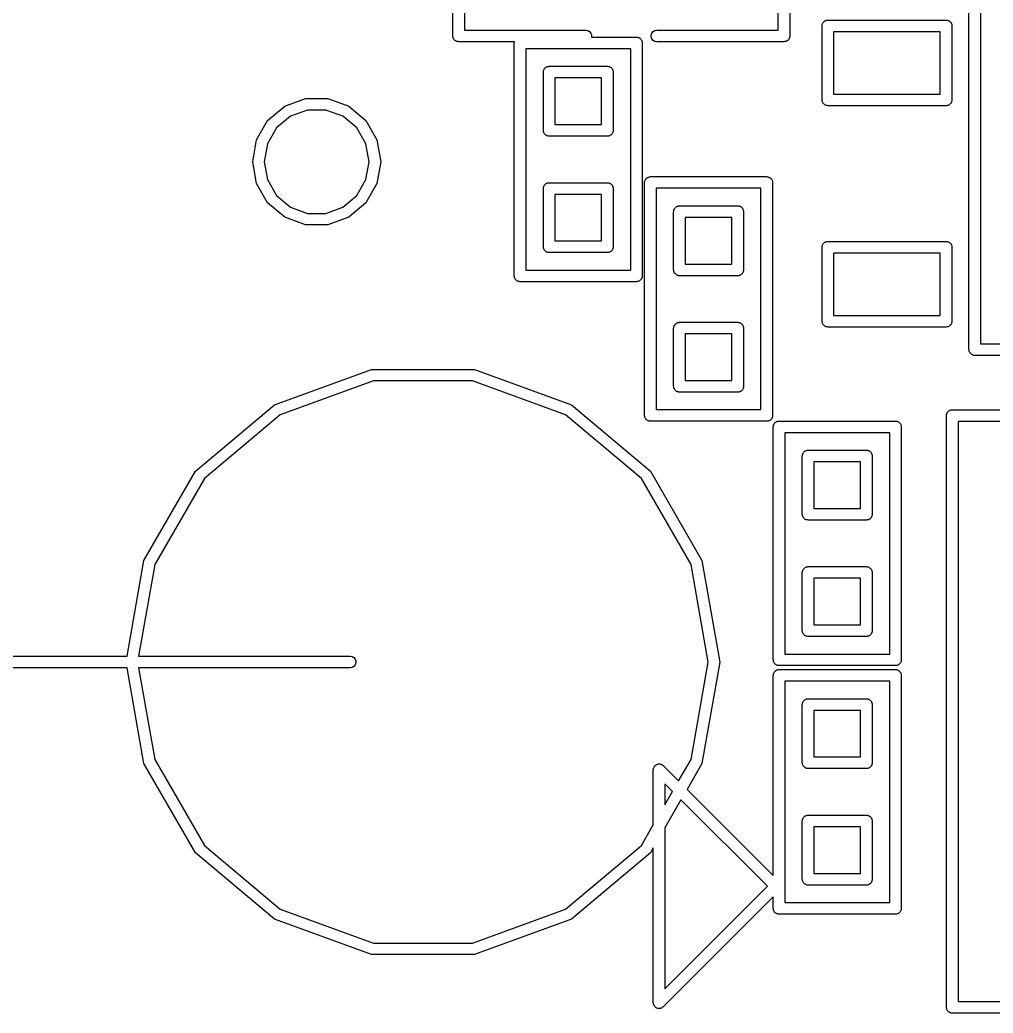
# Model space of a CAD drawing. Extents: x 105.1 to 166.9, y -128.1 to -71.6.
# Drawn here: x 115.16 to 123.52, y -128.13 to -119.6 of the extents above; entities that cross this region are included whole.
import ezdxf

# ---------------------------------------------------------------- set-up
doc = ezdxf.new("R2010")
doc.units = 0
doc.header["$MEASUREMENT"] = 0
doc.layers.add('BLACK', color=7, linetype='CONTINUOUS')

msp = doc.modelspace()

# ---------------------------------------------------------------- linework, layer by layer
at = {"layer": 'Black'}
for p, q in [((118.878, -119.74), (118.878, -118.445)), ((118.978, -118.495), (118.978, -119.69)), ((121.672, -119.69), (121.672, -118.495)), ((121.772, -118.445), (121.772, -119.74)), ((123.31, -122.432), (123.31, -119.41)), ((123.41, -119.46), (123.41, -122.382)), ((122.051, -119.636), (122.053, -119.633)), ((122.053, -119.633), (122.055, -119.629)), ((122.055, -119.629), (122.058, -119.625)), ((122.058, -119.625), (122.06, -119.621)), ((122.06, -119.621), (122.063, -119.619)), ((122.063, -119.619), (122.066, -119.615)), ((122.066, -119.615), (122.07, -119.613)), ((122.07, -119.613), (122.073, -119.61)), ((122.073, -119.61), (122.077, -119.609)), ((122.077, -119.609), (122.081, -119.607)), ((122.081, -119.607), (122.085, -119.606)), ((122.085, -119.606), (122.09, -119.604)), ((122.09, -119.604), (122.094, -119.604)), ((122.094, -119.604), (122.098, -119.604)), ((122.098, -119.604), (123.114, -119.604)), ((123.114, -119.604), (123.119, -119.604)), ((123.119, -119.604), (123.123, -119.604)), ((123.123, -119.604), (123.127, -119.606)), ((123.127, -119.606), (123.131, -119.607)), ((123.131, -119.607), (123.135, -119.609)), ((123.135, -119.609), (123.139, -119.61)), ((123.139, -119.61), (123.143, -119.613)), ((123.143, -119.613), (123.146, -119.615)), ((123.146, -119.615), (123.149, -119.619)), ((123.149, -119.619), (123.153, -119.621)), ((123.153, -119.621), (123.155, -119.625)), ((123.155, -119.625), (123.158, -119.629)), ((123.158, -119.629), (123.159, -119.633)), ((123.159, -119.633), (123.161, -119.636)), ((118.978, -119.69), (120.02, -119.69)), ((120.02, -119.69), (120.037, -119.693)), ((120.037, -119.693), (120.052, -119.702)), ((120.052, -119.702), (120.063, -119.715)), ((120.063, -119.715), (120.069, -119.731)), ((120.58, -119.731), (120.586, -119.715)), ((120.586, -119.715), (120.597, -119.702)), ((120.597, -119.702), (120.612, -119.693)), ((120.612, -119.693), (120.63, -119.69)), ((120.63, -119.69), (121.672, -119.69)), ((122.048, -119.654), (122.049, -119.649)), ((122.048, -120.289), (122.048, -119.654)), ((122.049, -119.645), (122.05, -119.641)), ((122.049, -119.649), (122.049, -119.645)), ((122.05, -119.641), (122.051, -119.636)), ((122.148, -119.704), (122.148, -120.239)), ((123.064, -119.704), (122.148, -119.704)), ((123.064, -120.239), (123.064, -119.704)), ((123.161, -119.636), (123.162, -119.641)), ((123.162, -119.641), (123.163, -119.645)), ((123.163, -119.645), (123.163, -119.649)), ((123.163, -119.649), (123.164, -119.654)), ((123.164, -119.654), (123.164, -120.289)), ((118.879, -119.744), (118.878, -119.74)), ((118.879, -119.749), (118.879, -119.744)), ((118.88, -119.753), (118.879, -119.749)), ((118.881, -119.757), (118.88, -119.753)), ((118.883, -119.761), (118.881, -119.757)), ((118.884, -119.765), (118.883, -119.761)), ((118.887, -119.768), (118.884, -119.765)), ((118.889, -119.772), (118.887, -119.768)), ((118.893, -119.775), (118.889, -119.772)), ((118.896, -119.778), (118.893, -119.775)), ((118.899, -119.78), (118.896, -119.778)), ((118.903, -119.783), (118.899, -119.78)), ((118.907, -119.785), (118.903, -119.783)), ((118.911, -119.787), (118.907, -119.785)), ((118.915, -119.788), (118.911, -119.787)), ((118.919, -119.789), (118.915, -119.788)), ((118.923, -119.789), (118.919, -119.789)), ((118.928, -119.79), (118.923, -119.789)), ((119.407, -119.79), (118.928, -119.79)), ((119.405, -119.8), (119.406, -119.796)), ((119.405, -121.8), (119.405, -119.8)), ((119.406, -119.791), (119.407, -119.79)), ((119.406, -119.796), (119.406, -119.791)), ((120.069, -119.731), (120.069, -119.749)), ((120.069, -119.749), (120.069, -119.75)), ((120.069, -119.75), (120.455, -119.75)), ((120.455, -119.75), (120.459, -119.751)), ((120.459, -119.751), (120.464, -119.751)), ((120.464, -119.751), (120.468, -119.752)), ((120.468, -119.752), (120.472, -119.753)), ((120.472, -119.753), (120.476, -119.755)), ((120.476, -119.755), (120.48, -119.757)), ((120.48, -119.757), (120.483, -119.76)), ((120.483, -119.76), (120.487, -119.762)), ((120.487, -119.762), (120.49, -119.765)), ((120.49, -119.765), (120.493, -119.768)), ((120.493, -119.768), (120.496, -119.772)), ((120.496, -119.772), (120.498, -119.775)), ((120.498, -119.775), (120.5, -119.779)), ((120.5, -119.779), (120.502, -119.783)), ((120.502, -119.783), (120.503, -119.787)), ((120.503, -119.787), (120.504, -119.791)), ((120.504, -119.791), (120.504, -119.796)), ((120.504, -119.796), (120.505, -119.8)), ((120.505, -119.8), (120.505, -121.8)), ((120.58, -119.749), (120.58, -119.731)), ((120.586, -119.765), (120.58, -119.749)), ((120.597, -119.778), (120.586, -119.765)), ((120.612, -119.787), (120.597, -119.778)), ((120.63, -119.79), (120.612, -119.787)), ((121.722, -119.79), (120.63, -119.79)), ((121.726, -119.789), (121.722, -119.79)), ((121.73, -119.789), (121.726, -119.789)), ((121.735, -119.788), (121.73, -119.789)), ((121.739, -119.787), (121.735, -119.788)), ((121.743, -119.785), (121.739, -119.787)), ((121.747, -119.783), (121.743, -119.785)), ((121.75, -119.78), (121.747, -119.783)), ((121.754, -119.778), (121.75, -119.78)), ((121.757, -119.775), (121.754, -119.778)), ((121.76, -119.772), (121.757, -119.775)), ((121.762, -119.768), (121.76, -119.772)), ((121.765, -119.765), (121.762, -119.768)), ((121.767, -119.761), (121.765, -119.765)), ((121.769, -119.757), (121.767, -119.761)), ((121.77, -119.753), (121.769, -119.757)), ((121.771, -119.749), (121.77, -119.753)), ((121.772, -119.74), (121.771, -119.744)), ((121.771, -119.744), (121.771, -119.749)), ((119.505, -119.85), (119.505, -121.75)), ((120.405, -119.85), (119.505, -119.85)), ((120.405, -121.75), (120.405, -119.85)), ((119.655, -120.05), (119.656, -120.046)), ((119.655, -120.55), (119.655, -120.05)), ((119.656, -120.041), (119.657, -120.037)), ((119.656, -120.046), (119.656, -120.041)), ((119.657, -120.037), (119.658, -120.033)), ((119.658, -120.033), (119.66, -120.029)), ((119.66, -120.029), (119.662, -120.025)), ((119.662, -120.025), (119.665, -120.022)), ((119.665, -120.022), (119.667, -120.018)), ((119.667, -120.018), (119.67, -120.015)), ((119.67, -120.015), (119.673, -120.012)), ((119.673, -120.012), (119.677, -120.01)), ((119.677, -120.01), (119.68, -120.007)), ((119.68, -120.007), (119.684, -120.005)), ((119.684, -120.005), (119.688, -120.003)), ((119.688, -120.003), (119.692, -120.002)), ((119.692, -120.002), (119.697, -120.001)), ((119.697, -120.001), (119.701, -120.001)), ((119.701, -120.001), (119.705, -120)), ((119.705, -120), (120.205, -120)), ((120.205, -120), (120.21, -120.001)), ((120.21, -120.001), (120.214, -120.001)), ((120.214, -120.001), (120.218, -120.002)), ((120.218, -120.002), (120.222, -120.003)), ((120.222, -120.003), (120.226, -120.005)), ((120.226, -120.005), (120.23, -120.007)), ((120.23, -120.007), (120.234, -120.01)), ((120.234, -120.01), (120.237, -120.012)), ((120.237, -120.012), (120.24, -120.015)), ((120.24, -120.015), (120.244, -120.018)), ((120.244, -120.018), (120.246, -120.022)), ((120.246, -120.022), (120.249, -120.025)), ((120.249, -120.025), (120.25, -120.029)), ((120.25, -120.029), (120.252, -120.033)), ((120.252, -120.033), (120.253, -120.037)), ((120.253, -120.037), (120.254, -120.041)), ((120.254, -120.041), (120.254, -120.046)), ((120.254, -120.046), (120.255, -120.05)), ((120.255, -120.05), (120.255, -120.55)), ((119.755, -120.1), (119.755, -120.5)), ((120.155, -120.1), (119.755, -120.1)), ((120.155, -120.5), (120.155, -120.1)), ((117.434, -120.343), (117.613, -120.278)), ((117.613, -120.278), (117.804, -120.278)), ((117.804, -120.278), (117.984, -120.343)), ((122.049, -120.293), (122.048, -120.289)), ((122.049, -120.297), (122.049, -120.293)), ((122.05, -120.301), (122.049, -120.297)), ((122.051, -120.306), (122.05, -120.301)), ((122.053, -120.309), (122.051, -120.306)), ((122.055, -120.314), (122.053, -120.309)), ((122.058, -120.317), (122.055, -120.314)), ((122.148, -120.239), (123.064, -120.239)), ((123.158, -120.314), (123.155, -120.317)), ((123.159, -120.309), (123.158, -120.314)), ((123.161, -120.306), (123.159, -120.309)), ((123.162, -120.301), (123.161, -120.306)), ((123.163, -120.297), (123.162, -120.301)), ((123.164, -120.289), (123.163, -120.293)), ((123.163, -120.293), (123.163, -120.297)), ((117.287, -120.466), (117.434, -120.343)), ((117.63, -120.376), (117.484, -120.43)), ((117.787, -120.376), (117.63, -120.376)), ((117.934, -120.43), (117.787, -120.376)), ((117.984, -120.343), (118.13, -120.466)), ((122.06, -120.321), (122.058, -120.317)), ((122.063, -120.324), (122.06, -120.321)), ((122.066, -120.327), (122.063, -120.324)), ((122.07, -120.329), (122.066, -120.327)), ((122.073, -120.332), (122.07, -120.329)), ((122.077, -120.333), (122.073, -120.332)), ((122.081, -120.336), (122.077, -120.333)), ((122.085, -120.336), (122.081, -120.336)), ((122.09, -120.338), (122.085, -120.336)), ((122.094, -120.338), (122.09, -120.338)), ((122.098, -120.339), (122.094, -120.338)), ((123.114, -120.339), (122.098, -120.339)), ((123.119, -120.338), (123.114, -120.339)), ((123.123, -120.338), (123.119, -120.338)), ((123.127, -120.336), (123.123, -120.338)), ((123.131, -120.336), (123.127, -120.336)), ((123.135, -120.333), (123.131, -120.336)), ((123.139, -120.332), (123.135, -120.333)), ((123.143, -120.329), (123.139, -120.332)), ((123.146, -120.327), (123.143, -120.329)), ((123.149, -120.324), (123.146, -120.327)), ((123.153, -120.321), (123.149, -120.324)), ((123.155, -120.317), (123.153, -120.321)), ((117.192, -120.631), (117.287, -120.466)), ((117.484, -120.43), (117.364, -120.53)), ((118.053, -120.53), (117.934, -120.43)), ((118.13, -120.466), (118.225, -120.631)), ((117.364, -120.53), (117.286, -120.666)), ((118.131, -120.666), (118.053, -120.53)), ((119.656, -120.554), (119.655, -120.55)), ((119.656, -120.559), (119.656, -120.554)), ((119.657, -120.563), (119.656, -120.559)), ((119.658, -120.567), (119.657, -120.563)), ((119.66, -120.571), (119.658, -120.567)), ((119.662, -120.575), (119.66, -120.571)), ((119.755, -120.5), (120.155, -120.5)), ((120.25, -120.571), (120.249, -120.575)), ((120.252, -120.567), (120.25, -120.571)), ((120.253, -120.563), (120.252, -120.567)), ((120.254, -120.559), (120.253, -120.563)), ((120.255, -120.55), (120.254, -120.554)), ((120.254, -120.554), (120.254, -120.559)), ((117.159, -120.82), (117.192, -120.631)), ((118.225, -120.631), (118.259, -120.82)), ((119.665, -120.579), (119.662, -120.575)), ((119.667, -120.582), (119.665, -120.579)), ((119.67, -120.585), (119.667, -120.582)), ((119.673, -120.588), (119.67, -120.585)), ((119.677, -120.591), (119.673, -120.588)), ((119.68, -120.593), (119.677, -120.591)), ((119.684, -120.595), (119.68, -120.593)), ((119.688, -120.597), (119.684, -120.595)), ((119.692, -120.598), (119.688, -120.597)), ((119.697, -120.599), (119.692, -120.598)), ((119.701, -120.599), (119.697, -120.599)), ((119.705, -120.6), (119.701, -120.599)), ((120.205, -120.6), (119.705, -120.6)), ((120.21, -120.599), (120.205, -120.6)), ((120.214, -120.599), (120.21, -120.599)), ((120.218, -120.598), (120.214, -120.599)), ((120.222, -120.597), (120.218, -120.598)), ((120.226, -120.595), (120.222, -120.597)), ((120.23, -120.593), (120.226, -120.595)), ((120.234, -120.591), (120.23, -120.593)), ((120.237, -120.588), (120.234, -120.591)), ((120.24, -120.585), (120.237, -120.588)), ((120.244, -120.582), (120.24, -120.585)), ((120.246, -120.579), (120.244, -120.582)), ((120.249, -120.575), (120.246, -120.579)), ((117.286, -120.666), (117.259, -120.82)), ((118.159, -120.82), (118.131, -120.666)), ((117.192, -121.008), (117.159, -120.82)), ((117.259, -120.82), (117.286, -120.973)), ((118.131, -120.973), (118.159, -120.82)), ((118.259, -120.82), (118.225, -121.008)), ((117.286, -120.973), (117.364, -121.109)), ((118.053, -121.109), (118.131, -120.973)), ((120.525, -120.99), (120.527, -120.986)), ((120.525, -120.994), (120.525, -120.99)), ((120.525, -120.998), (120.525, -120.994)), ((120.525, -122.998), (120.525, -120.998)), ((120.527, -120.986), (120.528, -120.981)), ((120.528, -120.981), (120.53, -120.978)), ((120.53, -120.978), (120.531, -120.973)), ((120.531, -120.973), (120.534, -120.97)), ((120.534, -120.97), (120.536, -120.966)), ((120.536, -120.966), (120.54, -120.963)), ((120.54, -120.963), (120.542, -120.96)), ((120.542, -120.96), (120.546, -120.958)), ((120.546, -120.958), (120.55, -120.955)), ((120.55, -120.955), (120.554, -120.954)), ((120.554, -120.954), (120.558, -120.951)), ((120.558, -120.951), (120.562, -120.951)), ((120.562, -120.951), (120.566, -120.949)), ((120.566, -120.949), (120.57, -120.949)), ((120.57, -120.949), (120.575, -120.948)), ((120.575, -120.948), (121.574, -120.948)), ((121.574, -120.948), (121.579, -120.949)), ((121.579, -120.949), (121.583, -120.949)), ((121.583, -120.949), (121.587, -120.951)), ((121.587, -120.951), (121.591, -120.951)), ((121.591, -120.951), (121.595, -120.954)), ((121.595, -120.954), (121.599, -120.955)), ((121.599, -120.955), (121.603, -120.958)), ((121.603, -120.958), (121.606, -120.96)), ((121.606, -120.96), (121.609, -120.963)), ((121.609, -120.963), (121.613, -120.966)), ((121.613, -120.966), (121.615, -120.97)), ((121.615, -120.97), (121.618, -120.973)), ((121.618, -120.973), (121.619, -120.978)), ((121.619, -120.978), (121.621, -120.981)), ((121.621, -120.981), (121.622, -120.986)), ((121.622, -120.986), (121.624, -120.99)), ((121.624, -120.99), (121.624, -120.994)), ((121.624, -120.994), (121.624, -120.998)), ((121.624, -120.998), (121.624, -122.998)), ((117.287, -121.173), (117.192, -121.008)), ((118.225, -121.008), (118.13, -121.173)), ((119.655, -121.05), (119.656, -121.046)), ((119.655, -121.55), (119.655, -121.05)), ((119.656, -121.041), (119.657, -121.037)), ((119.656, -121.046), (119.656, -121.041)), ((119.657, -121.037), (119.658, -121.033)), ((119.658, -121.033), (119.66, -121.029)), ((119.66, -121.029), (119.662, -121.025)), ((119.662, -121.025), (119.665, -121.022)), ((119.665, -121.022), (119.667, -121.018)), ((119.667, -121.018), (119.67, -121.015)), ((119.67, -121.015), (119.673, -121.012)), ((119.673, -121.012), (119.677, -121.009)), ((119.677, -121.009), (119.68, -121.007)), ((119.68, -121.007), (119.684, -121.005)), ((119.684, -121.005), (119.688, -121.003)), ((119.688, -121.003), (119.692, -121.002)), ((119.692, -121.002), (119.697, -121.001)), ((119.697, -121.001), (119.701, -121.001)), ((119.701, -121.001), (119.705, -121)), ((119.705, -121), (120.205, -121)), ((120.205, -121), (120.21, -121.001)), ((120.21, -121.001), (120.214, -121.001)), ((120.214, -121.001), (120.218, -121.002)), ((120.218, -121.002), (120.222, -121.003)), ((120.222, -121.003), (120.226, -121.005)), ((120.226, -121.005), (120.23, -121.007)), ((120.23, -121.007), (120.234, -121.009)), ((120.234, -121.009), (120.237, -121.012)), ((120.237, -121.012), (120.24, -121.015)), ((120.24, -121.015), (120.244, -121.018)), ((120.244, -121.018), (120.246, -121.022)), ((120.246, -121.022), (120.249, -121.025)), ((120.249, -121.025), (120.25, -121.029)), ((120.25, -121.029), (120.252, -121.033)), ((120.252, -121.033), (120.253, -121.037)), ((120.253, -121.037), (120.254, -121.041)), ((120.254, -121.041), (120.254, -121.046)), ((120.254, -121.046), (120.255, -121.05)), ((120.255, -121.05), (120.255, -121.55)), ((120.625, -121.048), (120.625, -122.948)), ((121.524, -121.048), (120.625, -121.048)), ((121.524, -122.948), (121.524, -121.048)), ((117.364, -121.109), (117.484, -121.209)), ((117.934, -121.209), (118.053, -121.109)), ((119.755, -121.1), (119.755, -121.5)), ((120.155, -121.1), (119.755, -121.1)), ((120.155, -121.5), (120.155, -121.1)), ((117.434, -121.296), (117.287, -121.173)), ((117.484, -121.209), (117.63, -121.263)), ((117.787, -121.263), (117.934, -121.209)), ((118.13, -121.173), (117.984, -121.296)), ((120.774, -121.249), (120.775, -121.244)), ((120.774, -121.749), (120.774, -121.249)), ((120.775, -121.24), (120.777, -121.236)), ((120.775, -121.244), (120.775, -121.24)), ((120.777, -121.231), (120.78, -121.228)), ((120.777, -121.236), (120.777, -121.231)), ((120.78, -121.228), (120.781, -121.224)), ((120.781, -121.224), (120.784, -121.22)), ((120.784, -121.22), (120.786, -121.216)), ((120.786, -121.216), (120.79, -121.214)), ((120.79, -121.214), (120.792, -121.21)), ((120.792, -121.21), (120.796, -121.208)), ((120.796, -121.208), (120.799, -121.205)), ((120.799, -121.205), (120.804, -121.204)), ((120.804, -121.204), (120.807, -121.202)), ((120.807, -121.202), (120.812, -121.201)), ((120.812, -121.201), (120.816, -121.199)), ((120.816, -121.199), (120.82, -121.199)), ((120.82, -121.199), (120.824, -121.199)), ((120.824, -121.199), (121.324, -121.199)), ((121.324, -121.199), (121.329, -121.199)), ((121.329, -121.199), (121.333, -121.199)), ((121.333, -121.199), (121.337, -121.201)), ((121.337, -121.201), (121.342, -121.202)), ((121.342, -121.202), (121.345, -121.204)), ((121.345, -121.204), (121.349, -121.205)), ((121.349, -121.205), (121.353, -121.208)), ((121.353, -121.208), (121.357, -121.21)), ((121.357, -121.21), (121.359, -121.214)), ((121.359, -121.214), (121.363, -121.216)), ((121.363, -121.216), (121.365, -121.22)), ((121.365, -121.22), (121.368, -121.224)), ((121.368, -121.224), (121.369, -121.228)), ((121.369, -121.228), (121.371, -121.231)), ((121.371, -121.231), (121.372, -121.236)), ((121.372, -121.236), (121.374, -121.24)), ((121.374, -121.24), (121.374, -121.244)), ((121.374, -121.244), (121.374, -121.249)), ((121.374, -121.249), (121.374, -121.749)), ((117.613, -121.361), (117.434, -121.296)), ((117.63, -121.263), (117.787, -121.263)), ((117.984, -121.296), (117.804, -121.361)), ((120.874, -121.299), (120.874, -121.699)), ((121.274, -121.299), (120.874, -121.299)), ((121.274, -121.699), (121.274, -121.299)), ((117.804, -121.361), (117.613, -121.361)), ((119.755, -121.5), (120.155, -121.5)), ((122.073, -121.51), (122.077, -121.509)), ((122.077, -121.509), (122.081, -121.507)), ((122.081, -121.507), (122.085, -121.506)), ((122.085, -121.506), (122.09, -121.504)), ((122.09, -121.504), (122.094, -121.504)), ((122.094, -121.504), (122.098, -121.504)), ((122.098, -121.504), (123.114, -121.504)), ((123.114, -121.504), (123.119, -121.504)), ((123.119, -121.504), (123.123, -121.504)), ((123.123, -121.504), (123.127, -121.506)), ((123.127, -121.506), (123.131, -121.507)), ((123.131, -121.507), (123.135, -121.509)), ((123.135, -121.509), (123.139, -121.51)), ((119.656, -121.554), (119.655, -121.55)), ((119.656, -121.559), (119.656, -121.554)), ((119.657, -121.563), (119.656, -121.559)), ((119.658, -121.567), (119.657, -121.563)), ((119.66, -121.571), (119.658, -121.567)), ((119.662, -121.575), (119.66, -121.571)), ((119.665, -121.578), (119.662, -121.575)), ((119.667, -121.582), (119.665, -121.578)), ((119.67, -121.585), (119.667, -121.582)), ((119.673, -121.588), (119.67, -121.585)), ((119.677, -121.59), (119.673, -121.588)), ((119.68, -121.593), (119.677, -121.59)), ((119.684, -121.595), (119.68, -121.593)), ((119.688, -121.597), (119.684, -121.595)), ((120.226, -121.595), (120.222, -121.597)), ((120.23, -121.593), (120.226, -121.595)), ((120.234, -121.59), (120.23, -121.593)), ((120.237, -121.588), (120.234, -121.59)), ((120.24, -121.585), (120.237, -121.588)), ((120.244, -121.582), (120.24, -121.585)), ((120.246, -121.578), (120.244, -121.582)), ((120.249, -121.575), (120.246, -121.578)), ((120.25, -121.571), (120.249, -121.575)), ((120.252, -121.567), (120.25, -121.571)), ((120.253, -121.563), (120.252, -121.567)), ((120.254, -121.559), (120.253, -121.563)), ((120.255, -121.55), (120.254, -121.554)), ((120.254, -121.554), (120.254, -121.559)), ((122.048, -121.554), (122.049, -121.549)), ((122.048, -122.189), (122.048, -121.554)), ((122.049, -121.545), (122.05, -121.541)), ((122.049, -121.549), (122.049, -121.545)), ((122.05, -121.541), (122.051, -121.537)), ((122.051, -121.537), (122.053, -121.533)), ((122.053, -121.533), (122.055, -121.529)), ((122.055, -121.529), (122.058, -121.525)), ((122.058, -121.525), (122.06, -121.521)), ((122.06, -121.521), (122.063, -121.519)), ((122.063, -121.519), (122.066, -121.515)), ((122.066, -121.515), (122.07, -121.513)), ((122.07, -121.513), (122.073, -121.51)), ((123.139, -121.51), (123.143, -121.513)), ((123.143, -121.513), (123.146, -121.515)), ((123.146, -121.515), (123.149, -121.519)), ((123.149, -121.519), (123.153, -121.521)), ((123.153, -121.521), (123.155, -121.525)), ((123.155, -121.525), (123.158, -121.529)), ((123.158, -121.529), (123.159, -121.533)), ((123.159, -121.533), (123.161, -121.537)), ((123.161, -121.537), (123.162, -121.541)), ((123.162, -121.541), (123.163, -121.545)), ((123.163, -121.545), (123.163, -121.549)), ((123.163, -121.549), (123.164, -121.554)), ((123.164, -121.554), (123.164, -122.189)), ((119.692, -121.598), (119.688, -121.597)), ((119.697, -121.599), (119.692, -121.598)), ((119.701, -121.599), (119.697, -121.599)), ((119.705, -121.6), (119.701, -121.599)), ((120.205, -121.6), (119.705, -121.6)), ((120.21, -121.599), (120.205, -121.6)), ((120.214, -121.599), (120.21, -121.599)), ((120.218, -121.598), (120.214, -121.599)), ((120.222, -121.597), (120.218, -121.598)), ((122.148, -121.604), (122.148, -122.139)), ((123.064, -121.604), (122.148, -121.604)), ((123.064, -122.139), (123.064, -121.604)), ((119.505, -121.75), (120.405, -121.75)), ((120.775, -121.753), (120.774, -121.749)), ((120.775, -121.757), (120.775, -121.753)), ((120.777, -121.761), (120.775, -121.757)), ((120.777, -121.766), (120.777, -121.761)), ((120.874, -121.699), (121.274, -121.699)), ((121.372, -121.761), (121.371, -121.766)), ((121.374, -121.757), (121.372, -121.761)), ((121.374, -121.749), (121.374, -121.753)), ((121.374, -121.753), (121.374, -121.757)), ((119.406, -121.804), (119.405, -121.8)), ((119.406, -121.809), (119.406, -121.804)), ((119.408, -121.813), (119.406, -121.809)), ((119.408, -121.817), (119.408, -121.813)), ((119.411, -121.821), (119.408, -121.817)), ((119.412, -121.825), (119.411, -121.821)), ((119.415, -121.828), (119.412, -121.825)), ((119.417, -121.832), (119.415, -121.828)), ((119.42, -121.835), (119.417, -121.832)), ((119.423, -121.838), (119.42, -121.835)), ((119.427, -121.841), (119.423, -121.838)), ((119.43, -121.843), (119.427, -121.841)), ((119.434, -121.845), (119.43, -121.843)), ((119.438, -121.847), (119.434, -121.845)), ((119.443, -121.848), (119.438, -121.847)), ((119.447, -121.849), (119.443, -121.848)), ((119.451, -121.849), (119.447, -121.849)), ((119.455, -121.85), (119.451, -121.849)), ((120.455, -121.85), (119.455, -121.85)), ((120.459, -121.849), (120.455, -121.85)), ((120.464, -121.849), (120.459, -121.849)), ((120.468, -121.848), (120.464, -121.849)), ((120.472, -121.847), (120.468, -121.848)), ((120.476, -121.845), (120.472, -121.847)), ((120.48, -121.843), (120.476, -121.845)), ((120.483, -121.841), (120.48, -121.843)), ((120.487, -121.838), (120.483, -121.841)), ((120.49, -121.835), (120.487, -121.838)), ((120.493, -121.832), (120.49, -121.835)), ((120.496, -121.828), (120.493, -121.832)), ((120.498, -121.825), (120.496, -121.828)), ((120.5, -121.821), (120.498, -121.825)), ((120.502, -121.817), (120.5, -121.821)), ((120.503, -121.813), (120.502, -121.817)), ((120.504, -121.809), (120.503, -121.813)), ((120.505, -121.8), (120.504, -121.804)), ((120.504, -121.804), (120.504, -121.809)), ((120.78, -121.769), (120.777, -121.766)), ((120.781, -121.774), (120.78, -121.769)), ((120.784, -121.777), (120.781, -121.774)), ((120.786, -121.781), (120.784, -121.777)), ((120.79, -121.783), (120.786, -121.781)), ((120.792, -121.787), (120.79, -121.783)), ((120.796, -121.789), (120.792, -121.787)), ((120.799, -121.792), (120.796, -121.789)), ((120.804, -121.793), (120.799, -121.792)), ((120.807, -121.796), (120.804, -121.793)), ((120.812, -121.796), (120.807, -121.796)), ((120.816, -121.798), (120.812, -121.796)), ((120.82, -121.798), (120.816, -121.798)), ((120.824, -121.799), (120.82, -121.798)), ((121.324, -121.799), (120.824, -121.799)), ((121.329, -121.798), (121.324, -121.799)), ((121.333, -121.798), (121.329, -121.798)), ((121.337, -121.796), (121.333, -121.798)), ((121.342, -121.796), (121.337, -121.796)), ((121.345, -121.793), (121.342, -121.796)), ((121.349, -121.792), (121.345, -121.793)), ((121.353, -121.789), (121.349, -121.792)), ((121.357, -121.787), (121.353, -121.789)), ((121.359, -121.783), (121.357, -121.787)), ((121.363, -121.781), (121.359, -121.783)), ((121.365, -121.777), (121.363, -121.781)), ((121.368, -121.774), (121.365, -121.777)), ((121.369, -121.769), (121.368, -121.774)), ((121.371, -121.766), (121.369, -121.769)), ((122.049, -122.193), (122.048, -122.189)), ((122.148, -122.139), (123.064, -122.139)), ((123.164, -122.189), (123.163, -122.193)), ((120.774, -122.248), (120.775, -122.244)), ((120.774, -122.748), (120.774, -122.248)), ((120.775, -122.24), (120.777, -122.236)), ((120.775, -122.244), (120.775, -122.24)), ((120.777, -122.231), (120.78, -122.227)), ((120.777, -122.236), (120.777, -122.231)), ((120.78, -122.227), (120.781, -122.223)), ((120.781, -122.223), (120.784, -122.22)), ((120.784, -122.22), (120.786, -122.216)), ((120.786, -122.216), (120.79, -122.213)), ((120.79, -122.213), (120.792, -122.21)), ((120.792, -122.21), (120.796, -122.208)), ((120.796, -122.208), (120.799, -122.205)), ((120.799, -122.205), (120.804, -122.203)), ((120.804, -122.203), (120.807, -122.201)), ((120.807, -122.201), (120.812, -122.201)), ((120.812, -122.201), (120.816, -122.199)), ((120.816, -122.199), (120.82, -122.199)), ((120.82, -122.199), (120.824, -122.198)), ((120.824, -122.198), (121.324, -122.198)), ((121.324, -122.198), (121.329, -122.199)), ((121.329, -122.199), (121.333, -122.199)), ((121.333, -122.199), (121.337, -122.201)), ((121.337, -122.201), (121.342, -122.201)), ((121.342, -122.201), (121.345, -122.203)), ((121.345, -122.203), (121.349, -122.205)), ((121.349, -122.205), (121.353, -122.208)), ((121.353, -122.208), (121.357, -122.21)), ((121.357, -122.21), (121.359, -122.213)), ((121.359, -122.213), (121.363, -122.216)), ((121.363, -122.216), (121.365, -122.22)), ((121.365, -122.22), (121.368, -122.223)), ((121.368, -122.223), (121.369, -122.227)), ((121.369, -122.227), (121.371, -122.231)), ((121.371, -122.231), (121.372, -122.236)), ((121.372, -122.236), (121.374, -122.24)), ((121.374, -122.24), (121.374, -122.244)), ((121.374, -122.244), (121.374, -122.248)), ((121.374, -122.248), (121.374, -122.748)), ((122.049, -122.197), (122.049, -122.193)), ((122.05, -122.201), (122.049, -122.197)), ((122.051, -122.206), (122.05, -122.201)), ((122.053, -122.21), (122.051, -122.206)), ((122.055, -122.214), (122.053, -122.21)), ((122.058, -122.217), (122.055, -122.214)), ((122.06, -122.221), (122.058, -122.217)), ((122.063, -122.224), (122.06, -122.221)), ((122.066, -122.227), (122.063, -122.224)), ((122.07, -122.229), (122.066, -122.227)), ((122.073, -122.232), (122.07, -122.229)), ((122.077, -122.233), (122.073, -122.232)), ((122.081, -122.236), (122.077, -122.233)), ((122.085, -122.236), (122.081, -122.236)), ((122.09, -122.238), (122.085, -122.236)), ((122.094, -122.238), (122.09, -122.238)), ((122.098, -122.239), (122.094, -122.238)), ((123.114, -122.239), (122.098, -122.239)), ((123.119, -122.238), (123.114, -122.239)), ((123.123, -122.238), (123.119, -122.238)), ((123.127, -122.236), (123.123, -122.238)), ((123.131, -122.236), (123.127, -122.236)), ((123.135, -122.233), (123.131, -122.236)), ((123.139, -122.232), (123.135, -122.233)), ((123.143, -122.229), (123.139, -122.232)), ((123.146, -122.227), (123.143, -122.229)), ((123.149, -122.224), (123.146, -122.227)), ((123.153, -122.221), (123.149, -122.224)), ((123.155, -122.217), (123.153, -122.221)), ((123.158, -122.214), (123.155, -122.217)), ((123.159, -122.21), (123.158, -122.214)), ((123.161, -122.206), (123.159, -122.21)), ((123.162, -122.201), (123.161, -122.206)), ((123.163, -122.197), (123.162, -122.201)), ((123.163, -122.193), (123.163, -122.197)), ((120.874, -122.298), (120.874, -122.698)), ((121.274, -122.298), (120.874, -122.298)), ((121.274, -122.698), (121.274, -122.298)), ((123.311, -122.437), (123.31, -122.432)), ((123.311, -122.441), (123.311, -122.437)), ((123.312, -122.445), (123.311, -122.441)), ((123.313, -122.45), (123.312, -122.445)), ((123.41, -122.382), (124.402, -122.382)), ((123.315, -122.453), (123.313, -122.45)), ((123.317, -122.457), (123.315, -122.453)), ((123.32, -122.461), (123.317, -122.457)), ((123.322, -122.465), (123.32, -122.461)), ((123.325, -122.467), (123.322, -122.465)), ((123.328, -122.471), (123.325, -122.467)), ((123.332, -122.473), (123.328, -122.471)), ((123.335, -122.476), (123.332, -122.473)), ((123.339, -122.477), (123.335, -122.476)), ((123.343, -122.479), (123.339, -122.477)), ((123.347, -122.48), (123.343, -122.479)), ((123.351, -122.482), (123.347, -122.48)), ((123.356, -122.482), (123.351, -122.482)), ((123.36, -122.482), (123.356, -122.482)), ((124.452, -122.482), (123.36, -122.482)), ((117.346, -122.906), (118.178, -122.603)), ((118.178, -122.603), (119.064, -122.603)), ((119.064, -122.603), (119.896, -122.906)), ((118.196, -122.702), (117.396, -122.993)), ((119.047, -122.702), (118.196, -122.702)), ((119.846, -122.993), (119.047, -122.702)), ((120.874, -122.698), (121.274, -122.698)), ((120.775, -122.753), (120.774, -122.748)), ((120.775, -122.757), (120.775, -122.753)), ((120.777, -122.761), (120.775, -122.757)), ((120.777, -122.765), (120.777, -122.761)), ((120.78, -122.769), (120.777, -122.765)), ((120.781, -122.773), (120.78, -122.769)), ((120.784, -122.777), (120.781, -122.773)), ((120.786, -122.78), (120.784, -122.777)), ((120.79, -122.783), (120.786, -122.78)), ((120.792, -122.787), (120.79, -122.783)), ((120.796, -122.789), (120.792, -122.787)), ((121.357, -122.787), (121.353, -122.789)), ((121.359, -122.783), (121.357, -122.787)), ((121.363, -122.78), (121.359, -122.783)), ((121.365, -122.777), (121.363, -122.78)), ((121.368, -122.773), (121.365, -122.777)), ((121.369, -122.769), (121.368, -122.773)), ((121.371, -122.765), (121.369, -122.769)), ((121.372, -122.761), (121.371, -122.765)), ((121.374, -122.757), (121.372, -122.761)), ((121.374, -122.748), (121.374, -122.753)), ((121.374, -122.753), (121.374, -122.757)), ((120.799, -122.792), (120.796, -122.789)), ((120.804, -122.793), (120.799, -122.792)), ((120.807, -122.795), (120.804, -122.793)), ((120.812, -122.796), (120.807, -122.795)), ((120.816, -122.798), (120.812, -122.796)), ((120.82, -122.798), (120.816, -122.798)), ((120.824, -122.798), (120.82, -122.798)), ((121.324, -122.798), (120.824, -122.798)), ((121.329, -122.798), (121.324, -122.798)), ((121.333, -122.798), (121.329, -122.798)), ((121.337, -122.796), (121.333, -122.798)), ((121.342, -122.795), (121.337, -122.796)), ((121.345, -122.793), (121.342, -122.795)), ((121.349, -122.792), (121.345, -122.793)), ((121.353, -122.789), (121.349, -122.792)), ((116.668, -123.475), (117.346, -122.906)), ((119.896, -122.906), (120.575, -123.475)), ((120.625, -122.948), (121.524, -122.948)), ((123.134, -122.96), (123.138, -122.958)), ((123.138, -122.958), (123.142, -122.955)), ((123.142, -122.955), (123.146, -122.954)), ((123.146, -122.954), (123.149, -122.952)), ((123.149, -122.952), (123.154, -122.951)), ((123.154, -122.951), (123.158, -122.949)), ((123.158, -122.949), (123.162, -122.949)), ((123.162, -122.949), (123.167, -122.949)), ((123.167, -122.949), (156.187, -122.949)), ((117.396, -122.993), (116.744, -123.54)), ((120.498, -123.54), (119.846, -122.993)), ((120.525, -123.003), (120.525, -122.998)), ((120.525, -123.007), (120.525, -123.003)), ((120.527, -123.011), (120.525, -123.007)), ((120.528, -123.016), (120.527, -123.011)), ((120.53, -123.019), (120.528, -123.016)), ((120.531, -123.023), (120.53, -123.019)), ((120.534, -123.027), (120.531, -123.023)), ((120.536, -123.031), (120.534, -123.027)), ((120.54, -123.033), (120.536, -123.031)), ((120.542, -123.037), (120.54, -123.033)), ((120.546, -123.039), (120.542, -123.037)), ((120.55, -123.042), (120.546, -123.039)), ((120.554, -123.043), (120.55, -123.042)), ((120.558, -123.045), (120.554, -123.043)), ((121.595, -123.043), (121.591, -123.045)), ((121.599, -123.042), (121.595, -123.043)), ((121.603, -123.039), (121.599, -123.042)), ((121.606, -123.037), (121.603, -123.039)), ((121.609, -123.033), (121.606, -123.037)), ((121.613, -123.031), (121.609, -123.033)), ((121.615, -123.027), (121.613, -123.031)), ((121.618, -123.023), (121.615, -123.027)), ((121.619, -123.019), (121.618, -123.023)), ((121.621, -123.016), (121.619, -123.019)), ((121.622, -123.011), (121.621, -123.016)), ((121.624, -123.007), (121.622, -123.011)), ((121.624, -122.998), (121.624, -123.003)), ((121.624, -123.003), (121.624, -123.007)), ((123.117, -122.99), (123.119, -122.986)), ((123.117, -122.994), (123.117, -122.99)), ((123.117, -122.999), (123.117, -122.994)), ((123.117, -128.079), (123.117, -122.999)), ((123.119, -122.986), (123.12, -122.982)), ((123.12, -122.982), (123.122, -122.978)), ((123.122, -122.978), (123.123, -122.974)), ((123.123, -122.974), (123.126, -122.97)), ((123.126, -122.97), (123.128, -122.966)), ((123.128, -122.966), (123.132, -122.964)), ((123.132, -122.964), (123.134, -122.96)), ((120.562, -123.046), (120.558, -123.045)), ((120.566, -123.048), (120.562, -123.046)), ((120.57, -123.048), (120.566, -123.048)), ((120.575, -123.048), (120.57, -123.048)), ((121.574, -123.048), (120.575, -123.048)), ((121.579, -123.048), (121.574, -123.048)), ((121.583, -123.048), (121.579, -123.048)), ((121.587, -123.046), (121.583, -123.048)), ((121.591, -123.045), (121.587, -123.046)), ((121.629, -123.096), (121.63, -123.092)), ((121.629, -125.096), (121.629, -123.096)), ((121.63, -123.087), (121.631, -123.083)), ((121.63, -123.092), (121.63, -123.087)), ((121.631, -123.083), (121.632, -123.079)), ((121.632, -123.079), (121.634, -123.075)), ((121.634, -123.075), (121.636, -123.071)), ((121.636, -123.071), (121.639, -123.068)), ((121.639, -123.068), (121.641, -123.064)), ((121.641, -123.064), (121.644, -123.061)), ((121.644, -123.061), (121.647, -123.058)), ((121.647, -123.058), (121.651, -123.056)), ((121.651, -123.056), (121.654, -123.053)), ((121.654, -123.053), (121.658, -123.051)), ((121.658, -123.051), (121.662, -123.049)), ((121.662, -123.049), (121.666, -123.048)), ((121.666, -123.048), (121.67, -123.047)), ((121.67, -123.047), (121.675, -123.047)), ((121.675, -123.047), (121.679, -123.046)), ((121.679, -123.046), (122.679, -123.046)), ((122.679, -123.046), (122.683, -123.047)), ((122.683, -123.047), (122.688, -123.047)), ((122.688, -123.047), (122.692, -123.048)), ((122.692, -123.048), (122.696, -123.049)), ((122.696, -123.049), (122.7, -123.051)), ((122.7, -123.051), (122.704, -123.053)), ((122.704, -123.053), (122.707, -123.056)), ((122.707, -123.056), (122.711, -123.058)), ((122.711, -123.058), (122.714, -123.061)), ((122.714, -123.061), (122.717, -123.064)), ((122.717, -123.064), (122.719, -123.068)), ((122.719, -123.068), (122.722, -123.071)), ((122.722, -123.071), (122.724, -123.075)), ((122.724, -123.075), (122.726, -123.079)), ((122.726, -123.079), (122.727, -123.083)), ((122.727, -123.083), (122.728, -123.087)), ((122.728, -123.087), (122.728, -123.092)), ((122.728, -123.092), (122.729, -123.096)), ((122.729, -123.096), (122.729, -125.096)), ((123.217, -123.049), (123.217, -128.029)), ((156.137, -123.049), (123.217, -123.049)), ((121.729, -123.146), (121.729, -125.046)), ((122.629, -123.146), (121.729, -123.146)), ((122.629, -125.046), (122.629, -123.146)), ((121.908, -123.301), (121.912, -123.299)), ((121.912, -123.299), (121.916, -123.298)), ((121.916, -123.298), (121.92, -123.297)), ((121.92, -123.297), (121.925, -123.297)), ((121.925, -123.297), (121.929, -123.296)), ((121.929, -123.296), (122.429, -123.296)), ((122.429, -123.296), (122.433, -123.297)), ((122.433, -123.297), (122.438, -123.297)), ((122.438, -123.297), (122.442, -123.298)), ((122.442, -123.298), (122.446, -123.299)), ((122.446, -123.299), (122.45, -123.301)), ((121.879, -123.346), (121.88, -123.342)), ((121.879, -123.846), (121.879, -123.346)), ((121.88, -123.338), (121.881, -123.333)), ((121.88, -123.342), (121.88, -123.338)), ((121.881, -123.333), (121.882, -123.329)), ((121.882, -123.329), (121.884, -123.325)), ((121.884, -123.325), (121.886, -123.321)), ((121.886, -123.321), (121.889, -123.318)), ((121.889, -123.318), (121.891, -123.314)), ((121.891, -123.314), (121.894, -123.311)), ((121.894, -123.311), (121.897, -123.308)), ((121.897, -123.308), (121.901, -123.306)), ((121.901, -123.306), (121.904, -123.303)), ((121.904, -123.303), (121.908, -123.301)), ((122.45, -123.301), (122.454, -123.303)), ((122.454, -123.303), (122.457, -123.306)), ((122.457, -123.306), (122.461, -123.308)), ((122.461, -123.308), (122.464, -123.311)), ((122.464, -123.311), (122.467, -123.314)), ((122.467, -123.314), (122.469, -123.318)), ((122.469, -123.318), (122.472, -123.321)), ((122.472, -123.321), (122.474, -123.325)), ((122.474, -123.325), (122.476, -123.329)), ((122.476, -123.329), (122.477, -123.333)), ((122.477, -123.333), (122.478, -123.338)), ((122.478, -123.338), (122.478, -123.342)), ((122.478, -123.342), (122.479, -123.346)), ((122.479, -123.346), (122.479, -123.846)), ((121.979, -123.396), (121.979, -123.796)), ((122.379, -123.396), (121.979, -123.396)), ((122.379, -123.796), (122.379, -123.396)), ((116.225, -124.242), (116.668, -123.475)), ((116.744, -123.54), (116.319, -124.277)), ((120.923, -124.277), (120.498, -123.54)), ((120.575, -123.475), (121.017, -124.242)), ((121.979, -123.796), (122.379, -123.796)), ((121.88, -123.851), (121.879, -123.846)), ((121.88, -123.855), (121.88, -123.851)), ((121.881, -123.859), (121.88, -123.855)), ((121.882, -123.863), (121.881, -123.859)), ((121.884, -123.867), (121.882, -123.863)), ((121.886, -123.871), (121.884, -123.867)), ((121.889, -123.875), (121.886, -123.871)), ((121.891, -123.878), (121.889, -123.875)), ((121.894, -123.881), (121.891, -123.878)), ((121.897, -123.885), (121.894, -123.881)), ((121.901, -123.887), (121.897, -123.885)), ((121.904, -123.89), (121.901, -123.887)), ((121.908, -123.891), (121.904, -123.89)), ((121.912, -123.893), (121.908, -123.891)), ((121.916, -123.894), (121.912, -123.893)), ((121.92, -123.895), (121.916, -123.894)), ((121.925, -123.895), (121.92, -123.895)), ((121.929, -123.896), (121.925, -123.895)), ((122.429, -123.896), (121.929, -123.896)), ((122.433, -123.895), (122.429, -123.896)), ((122.438, -123.895), (122.433, -123.895)), ((122.442, -123.894), (122.438, -123.895)), ((122.446, -123.893), (122.442, -123.894)), ((122.45, -123.891), (122.446, -123.893)), ((122.454, -123.89), (122.45, -123.891)), ((122.457, -123.887), (122.454, -123.89)), ((122.461, -123.885), (122.457, -123.887)), ((122.464, -123.881), (122.461, -123.885)), ((122.467, -123.878), (122.464, -123.881)), ((122.469, -123.875), (122.467, -123.878)), ((122.472, -123.871), (122.469, -123.875)), ((122.474, -123.867), (122.472, -123.871)), ((122.476, -123.863), (122.474, -123.867)), ((122.477, -123.859), (122.476, -123.863)), ((122.478, -123.855), (122.477, -123.859)), ((122.479, -123.846), (122.478, -123.851)), ((122.478, -123.851), (122.478, -123.855)), ((116.08, -125.065), (116.225, -124.242)), ((116.319, -124.277), (116.18, -125.065)), ((121.071, -125.115), (120.923, -124.277)), ((121.017, -124.242), (121.171, -125.115)), ((121.884, -124.325), (121.886, -124.321)), ((121.886, -124.321), (121.889, -124.318)), ((121.889, -124.318), (121.891, -124.314)), ((121.891, -124.314), (121.894, -124.311)), ((121.894, -124.311), (121.897, -124.308)), ((121.897, -124.308), (121.901, -124.305)), ((121.901, -124.305), (121.904, -124.303)), ((121.904, -124.303), (121.908, -124.301)), ((121.908, -124.301), (121.912, -124.299)), ((121.912, -124.299), (121.916, -124.298)), ((121.916, -124.298), (121.92, -124.297)), ((121.92, -124.297), (121.925, -124.297)), ((121.925, -124.297), (121.929, -124.296)), ((121.929, -124.296), (122.429, -124.296)), ((122.429, -124.296), (122.433, -124.297)), ((122.433, -124.297), (122.438, -124.297)), ((122.438, -124.297), (122.442, -124.298)), ((122.442, -124.298), (122.446, -124.299)), ((122.446, -124.299), (122.45, -124.301)), ((122.45, -124.301), (122.454, -124.303)), ((122.454, -124.303), (122.457, -124.305)), ((122.457, -124.305), (122.461, -124.308)), ((122.461, -124.308), (122.464, -124.311)), ((122.464, -124.311), (122.467, -124.314)), ((122.467, -124.314), (122.469, -124.318)), ((122.469, -124.318), (122.472, -124.321)), ((122.472, -124.321), (122.474, -124.325)), ((121.879, -124.346), (121.88, -124.342)), ((121.879, -124.846), (121.879, -124.346)), ((121.88, -124.337), (121.881, -124.333)), ((121.88, -124.342), (121.88, -124.337)), ((121.881, -124.333), (121.882, -124.329)), ((121.882, -124.329), (121.884, -124.325)), ((121.979, -124.396), (121.979, -124.796)), ((122.379, -124.396), (121.979, -124.396)), ((122.379, -124.796), (122.379, -124.396)), ((122.474, -124.325), (122.476, -124.329)), ((122.476, -124.329), (122.477, -124.333)), ((122.477, -124.333), (122.478, -124.337)), ((122.478, -124.337), (122.478, -124.342)), ((122.478, -124.342), (122.479, -124.346)), ((122.479, -124.346), (122.479, -124.846)), ((121.979, -124.796), (122.379, -124.796)), ((121.88, -124.85), (121.879, -124.846)), ((121.88, -124.855), (121.88, -124.85)), ((121.881, -124.859), (121.88, -124.855)), ((121.882, -124.863), (121.881, -124.859)), ((121.884, -124.867), (121.882, -124.863)), ((121.886, -124.871), (121.884, -124.867)), ((121.889, -124.874), (121.886, -124.871)), ((121.891, -124.878), (121.889, -124.874)), ((121.894, -124.881), (121.891, -124.878)), ((121.897, -124.884), (121.894, -124.881)), ((121.901, -124.886), (121.897, -124.884)), ((121.904, -124.889), (121.901, -124.886)), ((121.908, -124.891), (121.904, -124.889)), ((121.912, -124.893), (121.908, -124.891)), ((121.916, -124.894), (121.912, -124.893)), ((121.92, -124.895), (121.916, -124.894)), ((121.925, -124.895), (121.92, -124.895)), ((121.929, -124.896), (121.925, -124.895)), ((122.429, -124.896), (121.929, -124.896)), ((122.433, -124.895), (122.429, -124.896)), ((122.438, -124.895), (122.433, -124.895)), ((122.442, -124.894), (122.438, -124.895)), ((122.446, -124.893), (122.442, -124.894)), ((122.45, -124.891), (122.446, -124.893)), ((122.454, -124.889), (122.45, -124.891)), ((122.457, -124.886), (122.454, -124.889)), ((122.461, -124.884), (122.457, -124.886)), ((122.464, -124.881), (122.461, -124.884)), ((122.467, -124.878), (122.464, -124.881)), ((122.469, -124.874), (122.467, -124.878)), ((122.472, -124.871), (122.469, -124.874)), ((122.474, -124.867), (122.472, -124.871)), ((122.476, -124.863), (122.474, -124.867)), ((122.477, -124.859), (122.476, -124.863)), ((122.478, -124.855), (122.477, -124.859)), ((122.479, -124.846), (122.478, -124.85)), ((122.478, -124.85), (122.478, -124.855)), ((108.551, -125.065), (116.08, -125.065)), ((116.18, -125.065), (117.996, -125.065)), ((117.996, -125.065), (118.013, -125.068)), ((118.013, -125.068), (118.028, -125.076)), ((118.028, -125.076), (118.039, -125.09)), ((118.039, -125.09), (118.045, -125.106)), ((121.729, -125.046), (122.629, -125.046)), ((116.08, -125.165), (107.251, -125.165)), ((116.225, -125.987), (116.08, -125.165)), ((117.996, -125.165), (116.18, -125.165)), ((116.18, -125.165), (116.319, -125.952)), ((118.013, -125.162), (117.996, -125.165)), ((118.028, -125.153), (118.013, -125.162)), ((118.039, -125.14), (118.028, -125.153)), ((118.045, -125.123), (118.039, -125.14)), ((118.045, -125.106), (118.045, -125.123)), ((120.923, -125.952), (121.071, -125.115)), ((121.171, -125.115), (121.017, -125.987)), ((121.63, -125.1), (121.629, -125.096)), ((121.63, -125.105), (121.63, -125.1)), ((121.631, -125.109), (121.63, -125.105)), ((121.632, -125.113), (121.631, -125.109)), ((121.634, -125.117), (121.632, -125.113)), ((121.636, -125.121), (121.634, -125.117)), ((121.639, -125.124), (121.636, -125.121)), ((121.641, -125.128), (121.639, -125.124)), ((121.644, -125.131), (121.641, -125.128)), ((121.647, -125.134), (121.644, -125.131)), ((121.651, -125.137), (121.647, -125.134)), ((121.654, -125.139), (121.651, -125.137)), ((121.658, -125.141), (121.654, -125.139)), ((121.662, -125.143), (121.658, -125.141)), ((121.666, -125.144), (121.662, -125.143)), ((121.67, -125.145), (121.666, -125.144)), ((121.675, -125.145), (121.67, -125.145)), ((121.679, -125.146), (121.675, -125.145)), ((122.679, -125.146), (121.679, -125.146)), ((122.683, -125.145), (122.679, -125.146)), ((122.688, -125.145), (122.683, -125.145)), ((122.692, -125.144), (122.688, -125.145)), ((122.696, -125.143), (122.692, -125.144)), ((122.7, -125.141), (122.696, -125.143)), ((122.704, -125.139), (122.7, -125.141)), ((122.707, -125.137), (122.704, -125.139)), ((122.711, -125.134), (122.707, -125.137)), ((122.714, -125.131), (122.711, -125.134)), ((122.717, -125.128), (122.714, -125.131)), ((122.719, -125.124), (122.717, -125.128)), ((122.722, -125.121), (122.719, -125.124)), ((122.724, -125.117), (122.722, -125.121)), ((122.726, -125.113), (122.724, -125.117)), ((122.727, -125.109), (122.726, -125.113)), ((122.728, -125.105), (122.727, -125.109)), ((122.729, -125.096), (122.728, -125.1)), ((122.728, -125.1), (122.728, -125.105)), ((121.629, -125.23), (121.63, -125.225)), ((121.629, -126.948), (121.629, -125.23)), ((121.63, -125.221), (121.631, -125.217)), ((121.63, -125.225), (121.63, -125.221)), ((121.631, -125.217), (121.632, -125.213)), ((121.632, -125.213), (121.634, -125.209)), ((121.634, -125.209), (121.636, -125.205)), ((121.636, -125.205), (121.639, -125.201)), ((121.639, -125.201), (121.641, -125.198)), ((121.641, -125.198), (121.644, -125.195)), ((121.644, -125.195), (121.647, -125.191)), ((121.647, -125.191), (121.651, -125.189)), ((121.651, -125.189), (121.654, -125.186)), ((121.654, -125.186), (121.658, -125.185)), ((121.658, -125.185), (121.662, -125.183)), ((121.662, -125.183), (121.666, -125.182)), ((121.666, -125.182), (121.67, -125.18)), ((121.67, -125.18), (121.675, -125.18)), ((121.675, -125.18), (121.679, -125.18)), ((121.679, -125.18), (122.679, -125.18)), ((122.679, -125.18), (122.683, -125.18)), ((122.683, -125.18), (122.688, -125.18)), ((122.688, -125.18), (122.692, -125.182)), ((122.692, -125.182), (122.696, -125.183)), ((122.696, -125.183), (122.7, -125.185)), ((122.7, -125.185), (122.704, -125.186)), ((122.704, -125.186), (122.707, -125.189)), ((122.707, -125.189), (122.711, -125.191)), ((122.711, -125.191), (122.714, -125.195)), ((122.714, -125.195), (122.717, -125.198)), ((122.717, -125.198), (122.719, -125.201)), ((122.719, -125.201), (122.722, -125.205)), ((122.722, -125.205), (122.724, -125.209)), ((122.724, -125.209), (122.726, -125.213)), ((122.726, -125.213), (122.727, -125.217)), ((122.727, -125.217), (122.728, -125.221)), ((122.728, -125.221), (122.728, -125.225)), ((122.728, -125.225), (122.729, -125.23)), ((122.729, -125.23), (122.729, -127.23)), ((121.729, -125.28), (121.729, -127.18)), ((122.629, -125.28), (121.729, -125.28)), ((122.629, -127.18), (122.629, -125.28)), ((121.912, -125.433), (121.916, -125.432)), ((121.916, -125.432), (121.92, -125.431)), ((121.92, -125.431), (121.925, -125.431)), ((121.925, -125.431), (121.929, -125.43)), ((121.929, -125.43), (122.429, -125.43)), ((122.429, -125.43), (122.433, -125.431)), ((122.433, -125.431), (122.438, -125.431)), ((122.438, -125.431), (122.442, -125.432)), ((122.442, -125.432), (122.446, -125.433)), ((121.879, -125.48), (121.88, -125.476)), ((121.879, -125.98), (121.879, -125.48)), ((121.88, -125.471), (121.881, -125.467)), ((121.88, -125.476), (121.88, -125.471)), ((121.881, -125.467), (121.882, -125.463)), ((121.882, -125.463), (121.884, -125.459)), ((121.884, -125.459), (121.886, -125.455)), ((121.886, -125.455), (121.889, -125.451)), ((121.889, -125.451), (121.891, -125.448)), ((121.891, -125.448), (121.894, -125.445)), ((121.894, -125.445), (121.897, -125.442)), ((121.897, -125.442), (121.901, -125.439)), ((121.901, -125.439), (121.904, -125.437)), ((121.904, -125.437), (121.908, -125.435)), ((121.908, -125.435), (121.912, -125.433)), ((122.446, -125.433), (122.45, -125.435)), ((122.45, -125.435), (122.454, -125.437)), ((122.454, -125.437), (122.457, -125.439)), ((122.457, -125.439), (122.461, -125.442)), ((122.461, -125.442), (122.464, -125.445)), ((122.464, -125.445), (122.467, -125.448)), ((122.467, -125.448), (122.469, -125.451)), ((122.469, -125.451), (122.472, -125.455)), ((122.472, -125.455), (122.474, -125.459)), ((122.474, -125.459), (122.476, -125.463)), ((122.476, -125.463), (122.477, -125.467)), ((122.477, -125.467), (122.478, -125.471)), ((122.478, -125.471), (122.478, -125.476)), ((122.478, -125.476), (122.479, -125.48)), ((122.479, -125.48), (122.479, -125.98)), ((121.979, -125.53), (121.979, -125.93)), ((122.379, -125.53), (121.979, -125.53)), ((122.379, -125.93), (122.379, -125.53)), ((121.979, -125.93), (122.379, -125.93)), ((116.668, -126.754), (116.225, -125.987)), ((116.319, -125.952), (116.744, -126.689)), ((120.601, -126.027), (120.602, -126.025)), ((120.601, -126.033), (120.601, -126.027)), ((120.602, -126.025), (120.603, -126.022)), ((120.603, -126.022), (120.606, -126.017)), ((120.606, -126.017), (120.609, -126.011)), ((120.609, -126.011), (120.61, -126.009)), ((120.61, -126.009), (120.611, -126.007)), ((120.611, -126.007), (120.616, -126.003)), ((120.616, -126.003), (120.621, -125.999)), ((120.621, -125.999), (120.623, -125.998)), ((120.623, -125.998), (120.624, -125.996)), ((120.624, -125.996), (120.631, -125.994)), ((120.631, -125.994), (120.637, -125.991)), ((120.637, -125.991), (120.639, -125.991)), ((120.639, -125.991), (120.641, -125.99)), ((120.641, -125.99), (120.647, -125.99)), ((120.647, -125.99), (120.654, -125.99)), ((120.654, -125.99), (120.656, -125.99)), ((120.656, -125.99), (120.658, -125.99)), ((120.658, -125.99), (120.664, -125.992)), ((120.664, -125.992), (120.671, -125.994)), ((120.671, -125.994), (120.672, -125.995)), ((120.672, -125.995), (120.674, -125.996)), ((120.674, -125.996), (120.679, -126)), ((120.679, -126), (120.685, -126.004)), ((120.685, -126.004), (120.817, -126.136)), ((120.817, -126.136), (120.923, -125.952)), ((121.017, -125.987), (120.889, -126.208)), ((121.88, -125.984), (121.879, -125.98)), ((121.88, -125.989), (121.88, -125.984)), ((121.881, -125.993), (121.88, -125.989)), ((121.882, -125.997), (121.881, -125.993)), ((121.884, -126.001), (121.882, -125.997)), ((121.886, -126.005), (121.884, -126.001)), ((121.889, -126.008), (121.886, -126.005)), ((121.891, -126.012), (121.889, -126.008)), ((121.894, -126.015), (121.891, -126.012)), ((121.897, -126.018), (121.894, -126.015)), ((121.901, -126.02), (121.897, -126.018)), ((121.904, -126.023), (121.901, -126.02)), ((121.908, -126.025), (121.904, -126.023)), ((121.912, -126.027), (121.908, -126.025)), ((121.916, -126.028), (121.912, -126.027)), ((121.92, -126.029), (121.916, -126.028)), ((121.925, -126.029), (121.92, -126.029)), ((121.929, -126.03), (121.925, -126.029)), ((122.433, -126.029), (122.429, -126.03)), ((122.438, -126.029), (122.433, -126.029)), ((122.442, -126.028), (122.438, -126.029)), ((122.446, -126.027), (122.442, -126.028)), ((122.45, -126.025), (122.446, -126.027)), ((122.454, -126.023), (122.45, -126.025)), ((122.457, -126.02), (122.454, -126.023)), ((122.461, -126.018), (122.457, -126.02)), ((122.464, -126.015), (122.461, -126.018)), ((122.467, -126.012), (122.464, -126.015)), ((122.469, -126.008), (122.467, -126.012)), ((122.472, -126.005), (122.469, -126.008)), ((122.474, -126.001), (122.472, -126.005)), ((122.476, -125.997), (122.474, -126.001)), ((122.477, -125.993), (122.476, -125.997)), ((122.478, -125.989), (122.477, -125.993)), ((122.479, -125.98), (122.478, -125.984)), ((122.478, -125.984), (122.478, -125.989)), ((120.599, -126.039), (120.601, -126.033)), ((120.599, -126.513), (120.599, -126.039)), ((122.429, -126.03), (121.929, -126.03)), ((120.765, -126.226), (120.699, -126.16)), ((120.699, -126.16), (120.699, -126.34)), ((120.699, -126.34), (120.765, -126.226)), ((120.889, -126.208), (121.629, -126.948)), ((120.837, -126.298), (120.699, -126.537)), ((121.579, -127.039), (120.837, -126.298)), ((121.884, -126.459), (121.886, -126.455)), ((121.886, -126.455), (121.889, -126.451)), ((121.889, -126.451), (121.891, -126.447)), ((121.891, -126.447), (121.894, -126.445)), ((121.894, -126.445), (121.897, -126.441)), ((121.897, -126.441), (121.901, -126.439)), ((121.901, -126.439), (121.904, -126.436)), ((121.904, -126.436), (121.908, -126.435)), ((121.908, -126.435), (121.912, -126.433)), ((121.912, -126.433), (121.916, -126.432)), ((121.916, -126.432), (121.92, -126.43)), ((121.92, -126.43), (121.925, -126.43)), ((121.925, -126.43), (121.929, -126.43)), ((121.929, -126.43), (122.429, -126.43)), ((122.429, -126.43), (122.433, -126.43)), ((122.433, -126.43), (122.438, -126.43)), ((122.438, -126.43), (122.442, -126.432)), ((122.442, -126.432), (122.446, -126.433)), ((122.446, -126.433), (122.45, -126.435)), ((122.45, -126.435), (122.454, -126.436)), ((122.454, -126.436), (122.457, -126.439)), ((122.457, -126.439), (122.461, -126.441)), ((122.461, -126.441), (122.464, -126.445)), ((122.464, -126.445), (122.467, -126.447)), ((122.467, -126.447), (122.469, -126.451)), ((122.469, -126.451), (122.472, -126.455)), ((122.472, -126.455), (122.474, -126.459)), ((120.498, -126.689), (120.599, -126.513)), ((120.699, -126.537), (120.699, -127.919)), ((121.879, -126.48), (121.88, -126.475)), ((121.879, -126.98), (121.879, -126.48)), ((121.88, -126.471), (121.881, -126.467)), ((121.88, -126.475), (121.88, -126.471)), ((121.881, -126.467), (121.882, -126.462)), ((121.882, -126.462), (121.884, -126.459)), ((121.979, -126.53), (121.979, -126.93)), ((122.379, -126.53), (121.979, -126.53)), ((122.379, -126.93), (122.379, -126.53)), ((122.474, -126.459), (122.476, -126.462)), ((122.476, -126.462), (122.477, -126.467)), ((122.477, -126.467), (122.478, -126.471)), ((122.478, -126.471), (122.478, -126.475)), ((122.478, -126.475), (122.479, -126.48)), ((122.479, -126.48), (122.479, -126.98)), ((116.744, -126.689), (117.396, -127.236)), ((119.846, -127.236), (120.498, -126.689)), ((120.599, -126.71), (120.575, -126.754)), ((120.599, -128.039), (120.599, -126.71)), ((117.346, -127.323), (116.668, -126.754)), ((120.575, -126.754), (119.896, -127.323)), ((121.979, -126.93), (122.379, -126.93)), ((120.699, -127.919), (121.579, -127.039)), ((121.88, -126.984), (121.879, -126.98)), ((121.88, -126.988), (121.88, -126.984)), ((121.881, -126.992), (121.88, -126.988)), ((121.882, -126.997), (121.881, -126.992)), ((121.884, -127), (121.882, -126.997)), ((121.886, -127.005), (121.884, -127)), ((121.889, -127.008), (121.886, -127.005)), ((121.891, -127.012), (121.889, -127.008)), ((121.894, -127.015), (121.891, -127.012)), ((121.897, -127.018), (121.894, -127.015)), ((121.901, -127.02), (121.897, -127.018)), ((121.904, -127.023), (121.901, -127.02)), ((121.908, -127.024), (121.904, -127.023)), ((121.912, -127.027), (121.908, -127.024)), ((121.916, -127.027), (121.912, -127.027)), ((121.92, -127.029), (121.916, -127.027)), ((121.925, -127.029), (121.92, -127.029)), ((121.929, -127.03), (121.925, -127.029)), ((122.429, -127.03), (121.929, -127.03)), ((122.433, -127.029), (122.429, -127.03)), ((122.438, -127.029), (122.433, -127.029)), ((122.442, -127.027), (122.438, -127.029)), ((122.446, -127.027), (122.442, -127.027)), ((122.45, -127.024), (122.446, -127.027)), ((122.454, -127.023), (122.45, -127.024)), ((122.457, -127.02), (122.454, -127.023)), ((122.461, -127.018), (122.457, -127.02)), ((122.464, -127.015), (122.461, -127.018)), ((122.467, -127.012), (122.464, -127.015)), ((122.469, -127.008), (122.467, -127.012)), ((122.472, -127.005), (122.469, -127.008)), ((122.474, -127), (122.472, -127.005)), ((122.476, -126.997), (122.474, -127)), ((122.477, -126.992), (122.476, -126.997)), ((122.478, -126.988), (122.477, -126.992)), ((122.479, -126.98), (122.478, -126.984)), ((122.478, -126.984), (122.478, -126.988)), ((121.629, -127.131), (120.685, -128.075)), ((121.629, -127.23), (121.629, -127.131)), ((121.729, -127.18), (122.629, -127.18)), ((117.396, -127.236), (118.196, -127.527)), ((119.047, -127.527), (119.846, -127.236)), ((121.63, -127.234), (121.629, -127.23)), ((121.63, -127.238), (121.63, -127.234)), ((121.631, -127.242), (121.63, -127.238)), ((121.632, -127.247), (121.631, -127.242)), ((121.634, -127.251), (121.632, -127.247)), ((121.636, -127.255), (121.634, -127.251)), ((121.639, -127.258), (121.636, -127.255)), ((121.641, -127.262), (121.639, -127.258)), ((121.644, -127.265), (121.641, -127.262)), ((121.647, -127.268), (121.644, -127.265)), ((121.651, -127.27), (121.647, -127.268)), ((121.654, -127.273), (121.651, -127.27)), ((121.658, -127.274), (121.654, -127.273)), ((121.662, -127.277), (121.658, -127.274)), ((121.666, -127.277), (121.662, -127.277)), ((121.67, -127.279), (121.666, -127.277)), ((121.675, -127.279), (121.67, -127.279)), ((121.679, -127.28), (121.675, -127.279)), ((122.679, -127.28), (121.679, -127.28)), ((122.683, -127.279), (122.679, -127.28)), ((122.688, -127.279), (122.683, -127.279)), ((122.692, -127.277), (122.688, -127.279)), ((122.696, -127.277), (122.692, -127.277)), ((122.7, -127.274), (122.696, -127.277)), ((122.704, -127.273), (122.7, -127.274)), ((122.707, -127.27), (122.704, -127.273)), ((122.711, -127.268), (122.707, -127.27)), ((122.714, -127.265), (122.711, -127.268)), ((122.717, -127.262), (122.714, -127.265)), ((122.719, -127.258), (122.717, -127.262)), ((122.722, -127.255), (122.719, -127.258)), ((122.724, -127.251), (122.722, -127.255)), ((122.726, -127.247), (122.724, -127.251)), ((122.727, -127.242), (122.726, -127.247)), ((122.728, -127.238), (122.727, -127.242)), ((122.729, -127.23), (122.728, -127.234)), ((122.728, -127.234), (122.728, -127.238)), ((118.178, -127.626), (117.346, -127.323)), ((119.896, -127.323), (119.064, -127.626)), ((118.196, -127.527), (119.047, -127.527)), ((119.064, -127.626), (118.178, -127.626)), ((120.601, -128.046), (120.599, -128.039)), ((120.601, -128.052), (120.601, -128.046)), ((120.602, -128.054), (120.601, -128.052)), ((120.603, -128.057), (120.602, -128.054)), ((120.606, -128.062), (120.603, -128.057)), ((120.609, -128.068), (120.606, -128.062)), ((120.61, -128.07), (120.609, -128.068)), ((120.611, -128.072), (120.61, -128.07)), ((120.616, -128.076), (120.611, -128.072)), ((120.685, -128.075), (120.679, -128.079)), ((123.217, -128.029), (156.137, -128.029)), ((120.621, -128.08), (120.616, -128.076)), ((120.623, -128.081), (120.621, -128.08)), ((120.624, -128.083), (120.623, -128.081)), ((120.631, -128.085), (120.624, -128.083)), ((120.637, -128.088), (120.631, -128.085)), ((120.639, -128.088), (120.637, -128.088)), ((120.641, -128.089), (120.639, -128.088)), ((120.647, -128.089), (120.641, -128.089)), ((120.654, -128.089), (120.647, -128.089)), ((120.656, -128.089), (120.654, -128.089)), ((120.658, -128.089), (120.656, -128.089)), ((120.664, -128.086), (120.658, -128.089)), ((120.671, -128.085), (120.664, -128.086)), ((120.672, -128.084), (120.671, -128.085)), ((120.674, -128.083), (120.672, -128.084)), ((120.679, -128.079), (120.674, -128.083)), ((123.117, -128.083), (123.117, -128.079)), ((123.117, -128.087), (123.117, -128.083)), ((123.119, -128.091), (123.117, -128.087)), ((123.12, -128.096), (123.119, -128.091)), ((123.122, -128.1), (123.12, -128.096)), ((123.123, -128.104), (123.122, -128.1)), ((123.126, -128.107), (123.123, -128.104)), ((123.128, -128.111), (123.126, -128.107)), ((123.132, -128.114), (123.128, -128.111)), ((123.134, -128.117), (123.132, -128.114)), ((123.138, -128.119), (123.134, -128.117)), ((123.142, -128.122), (123.138, -128.119)), ((123.146, -128.123), (123.142, -128.122)), ((123.149, -128.126), (123.146, -128.123)), ((123.154, -128.126), (123.149, -128.126)), ((123.158, -128.128), (123.154, -128.126)), ((123.162, -128.128), (123.158, -128.128)), ((123.167, -128.129), (123.162, -128.128)), ((156.187, -128.129), (123.167, -128.129))]:
    msp.add_line(p, q, dxfattribs=at)

doc.saveas('drawing.dxf')
